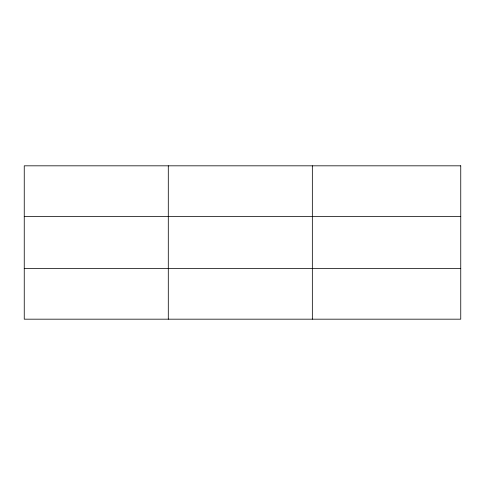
<?xml version="1.0" encoding="UTF-8"?>
<svg xmlns="http://www.w3.org/2000/svg" width="485" height="485" viewBox="0 0 485 485"><rect width="100%" height="100%" fill="white"/><g stroke="black" fill="none" stroke-linecap="round" stroke-linejoin="round"><path stroke-width="0.73" d="M168.295 165.821L168.295 319.178M312.34 165.821L312.34 319.178M24.25 216.431L460.75 216.431M24.25 268.569L460.75 268.569M460.75 165.821L460.75 319.178L24.25 319.178L24.25 165.821L460.75 165.821"/></g></svg>
